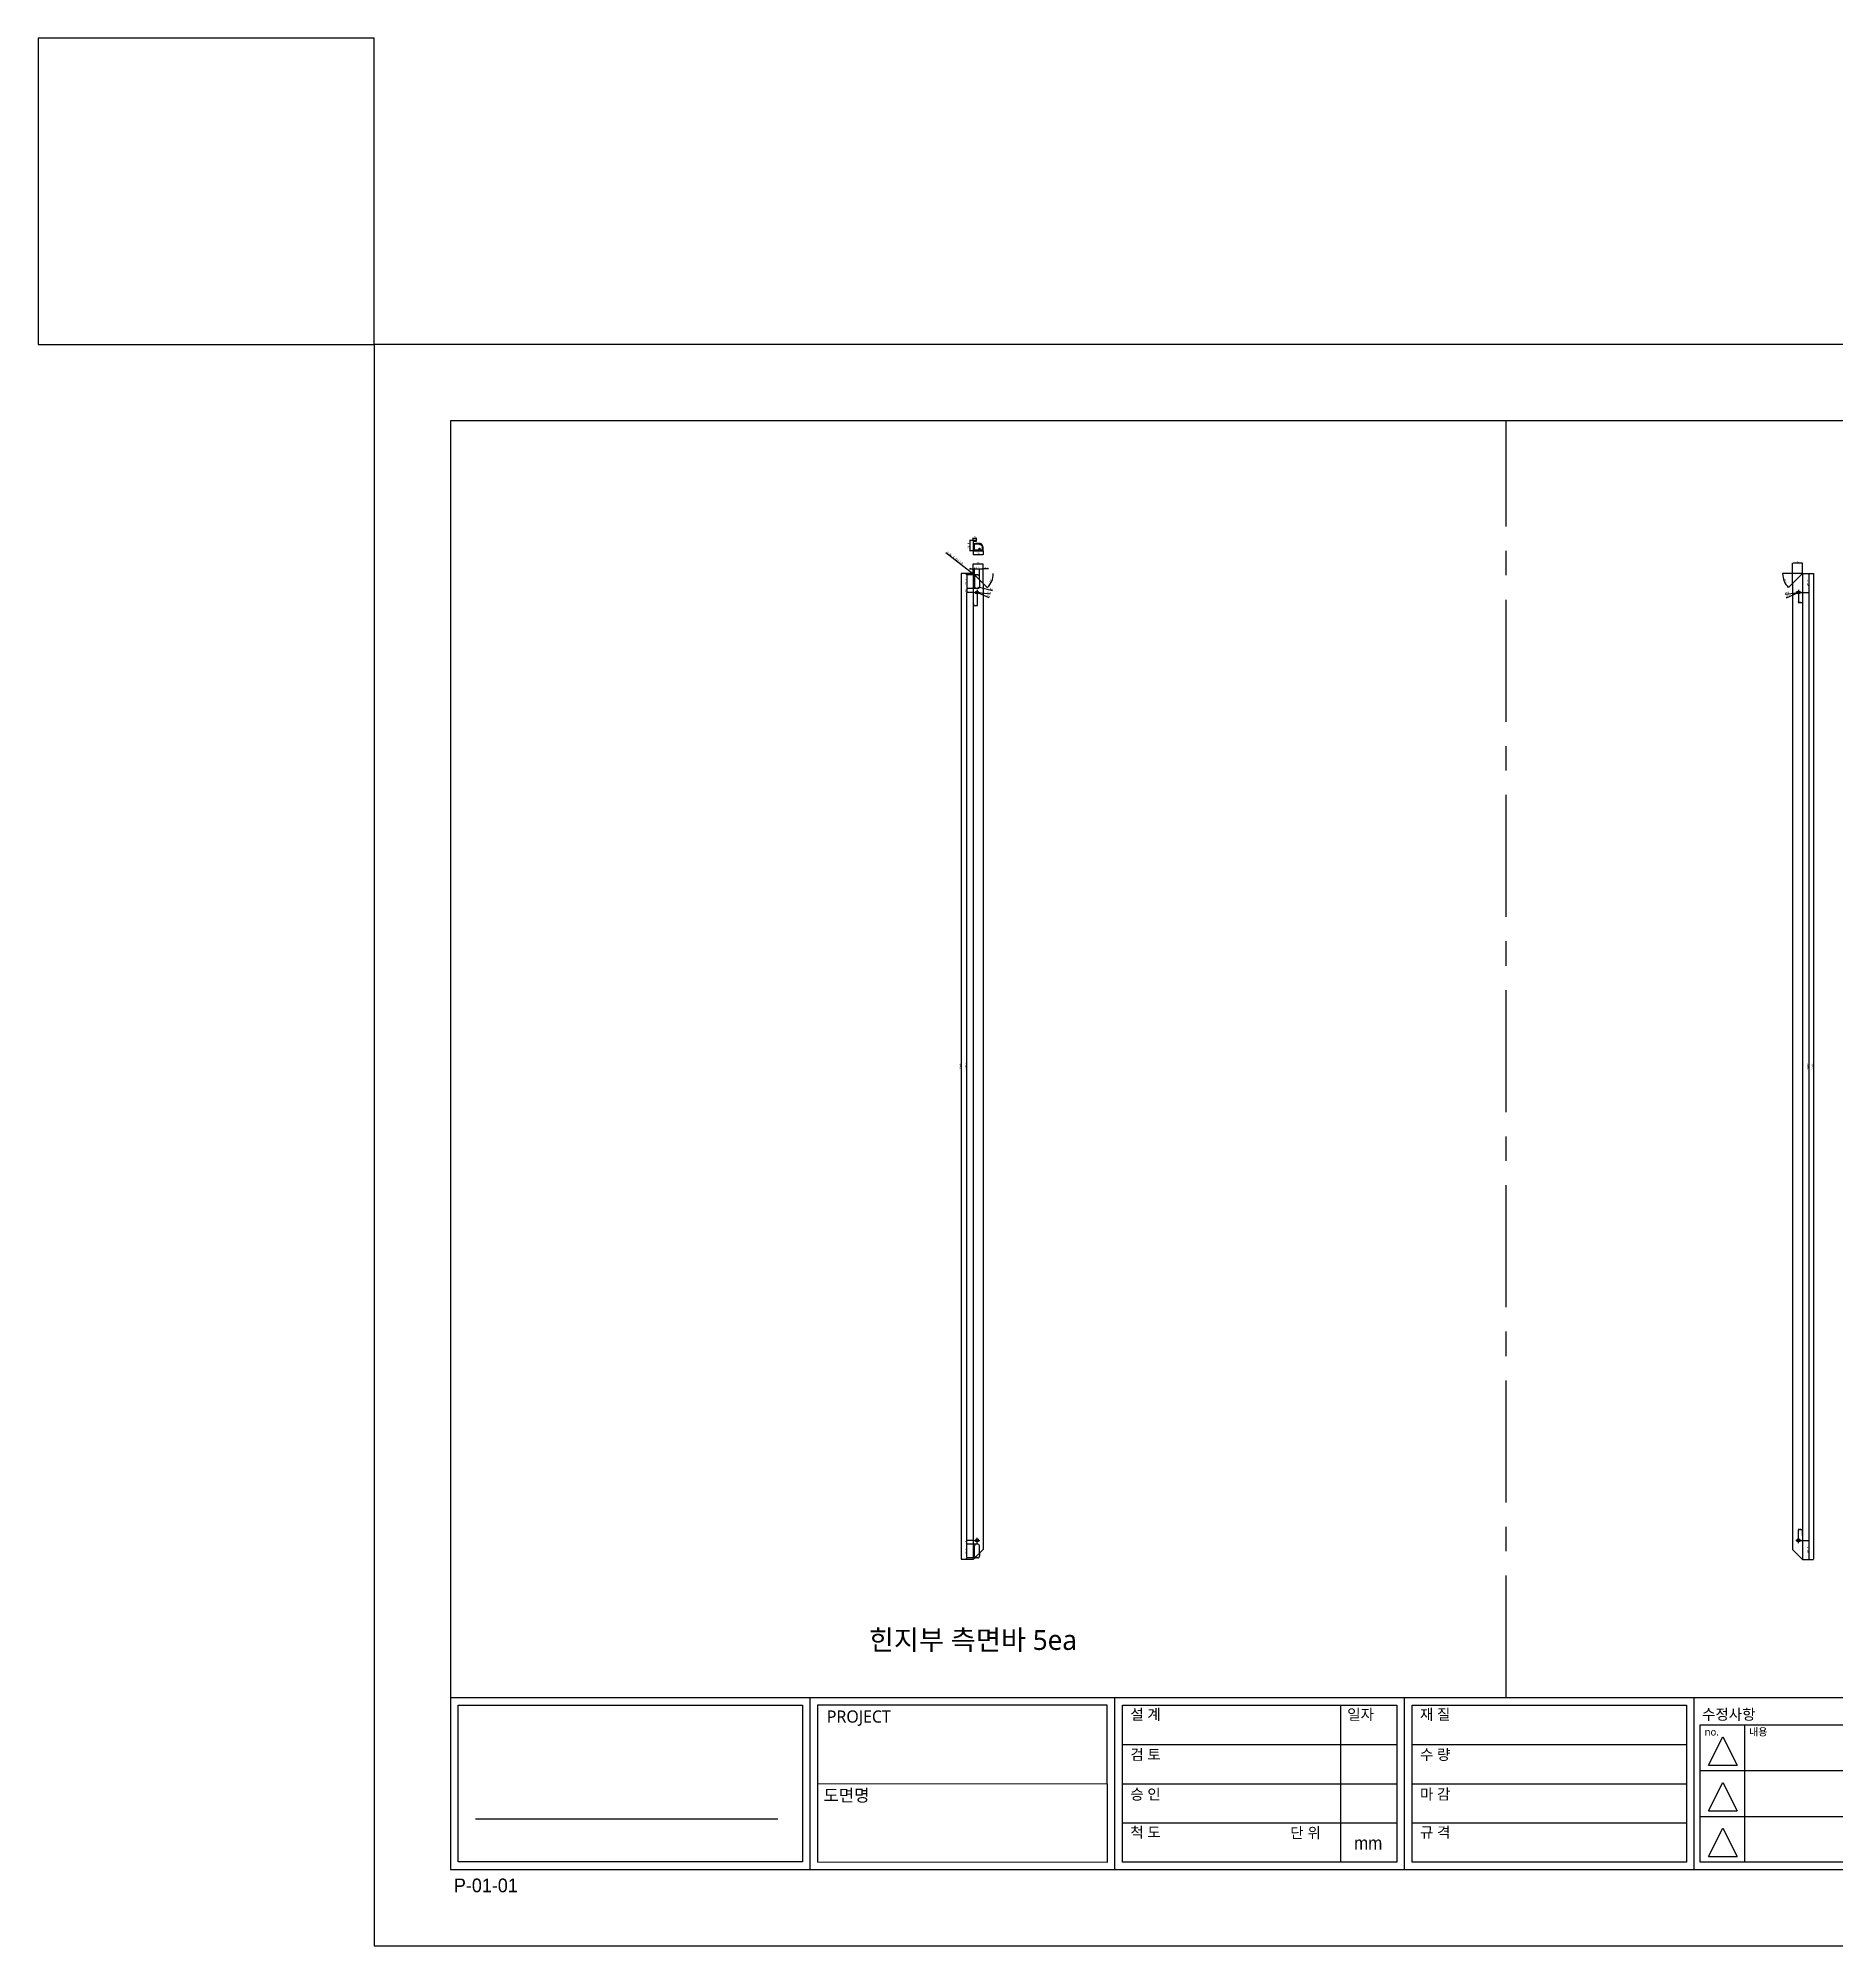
# Model space of a CAD drawing. Header units: millimetres. Extents: x -44117 to 256353, y -2095463 to 65325.
# Drawn here: x 12750 to 17432, y 40970 to 45935 of the extents above; entities that cross this region are included whole.
import ezdxf

# ---------------------------------------------------------------- set-up
doc = ezdxf.new("R2010")
doc.units = ezdxf.units.MM
doc.header["$LTSCALE"] = 10
doc.linetypes.add('CENTER', pattern=[50.8, 31.75, -6.35, 6.35, -6.35])
doc.linetypes.add('HIDDEN', pattern=[9.525, 6.35, -3.175])
doc.layers.add('cen', color=1, linetype='CENTER')
doc.layers.add('hid', color=8, linetype='HIDDEN')
doc.styles.add('고딕', font='')
doc.styles.get('고딕').set_extended_font_data('HYgtrE')
doc.dimstyles.new('hi01 a4 - 1scale', dxfattribs={"dimtxt": 5, "dimasz": 0.5, "dimexe": 0.3, "dimexo": 0.3, "dimgap": 0.2, "dimtad": 1, "dimdec": 1, "dimdsep": 46, "dimtxsty": 'Standard', "dimcen": 1, "dimclrd": 251, "dimclre": 251, "dimclrt": 3, "dimadec": 1, "dimazin": 2, "dimtfac": 1, "dimtdec": 1, "dimtix": 1, "dimtmove": 1, "dimatfit": 3, "dimfxl": 0, "dimarcsym": 0})

# ---------------------------------------------------------------- blocks, each defined once
blk = doc.blocks.new('A$C2EC13F1B')
at = {"color": 7}
for p, q in [((-3.67, -0.83), (-1.17, 4.17)), ((-1.17, 4.17), (1.33, -0.83))]:
    blk.add_line(p, q, dxfattribs=at)
blk.add_lwpolyline([(-3.67, -0.83), (1.33, -0.83)], dxfattribs=at)
blk = doc.blocks.new('a4 1scale')
at = {"color": 8}
for p, q in [((-15144.83, -4477.05), (-14867.83, -4477.05)), ((-15097.66, -4499.61), (-15097.66, -4477.05)), ((-15057.67, -4499.62), (-15057.67, -4477.06)), ((-15028.06, -4478.06), (-15028.06, -4498.62)), ((-15019.68, -4499.62), (-15019.68, -4477.06)), ((-14981.69, -4499.62), (-14981.69, -4477.06)), ((-14943.7, -4499.62), (-14943.7, -4477.06)), ((-14905.71, -4499.62), (-14905.71, -4477.06)), ((-14980.9, -4480.63), (-14944.7, -4480.63)), ((-14975.07, -4480.63), (-14975.07, -4498.62)), ((-14952.08, -4480.63), (-14952.08, -4498.62)), ((-14942.91, -4480.63), (-14906.71, -4480.63)), ((-15056.67, -4483.2), (-15020.68, -4483.2)), ((-15018.68, -4483.2), (-14982.69, -4483.2)), ((-15096.66, -4488.33), (-15058.67, -4488.34)), ((-15056.67, -4488.34), (-15020.68, -4488.34)), ((-15018.68, -4488.34), (-14982.69, -4488.34)), ((-14980.9, -4486.63), (-14944.7, -4486.63)), ((-14942.91, -4486.63), (-14906.71, -4486.63)), ((-15141.53, -4492.95), (-15101.88, -4492.95)), ((-14980.9, -4492.63), (-14944.7, -4492.63)), ((-14942.91, -4492.63), (-14906.71, -4492.63)), ((-15056.67, -4493.48), (-15020.68, -4493.48)), ((-15018.68, -4493.48), (-14982.69, -4493.48))]:
    blk.add_line(p, q, dxfattribs=at)
for points in [[(-15154.83, -4509.61), (-14857.83, -4509.61), (-14857.83, -4299.61), (-15154.83, -4299.61)], [(-15144.83, -4499.61), (-14867.83, -4499.61), (-14867.83, -4309.61), (-15144.83, -4309.61)]]:
    blk.add_lwpolyline(points, close=True)
for points in [[(-15143.82, -4478.05), (-15098.66, -4478.05), (-15098.66, -4498.61), (-15143.83, -4498.61)], [(-15058.67, -4478.06), (-15096.66, -4478.05), (-15096.66, -4498.61), (-15058.66, -4498.62)], [(-15056.67, -4478.06), (-15020.68, -4478.06), (-15020.68, -4498.62), (-15056.67, -4498.62)], [(-15018.68, -4478.06), (-14982.69, -4478.06), (-14982.69, -4498.62), (-15018.68, -4498.62)]]:
    blk.add_lwpolyline(points, close=True, dxfattribs=at)
for points in [[(-14944.7, -4480.63), (-14944.7, -4498.62), (-14980.9, -4498.62), (-14980.9, -4480.63)], [(-14906.71, -4480.63), (-14906.71, -4498.62), (-14942.91, -4498.62), (-14942.91, -4480.63)]]:
    blk.add_lwpolyline(points, dxfattribs=at)
at = {"color": 8, "xscale": 0.7469071166727064, "yscale": 0.7469071166727064, "zscale": 0.7469071166727064}
for p in [(-14977.06, -4485.3), (-14977.06, -4491.3), (-14977.06, -4497.29)]:
    blk.add_blockref('A$C2EC13F1B', p, dxfattribs=at)
at = {"color": 8, "style": '고딕'}
for s, insert, char_height, width, attachment_point in [('{\\fMalgun Gothic|b0|i0|c129|p50;설 계}', (-15055.65, -4478.55), 1.4003, 21.6513, 1), ('{\\fMalgun Gothic|b0|i0|c129|p50;재 질}', (-15017.66, -4478.55), 1.4003, 21.6513, 1), ('{\\fMalgun Gothic|b0|i0|c129|p50;수정사항}', (-14980.67, -4478.55), 1.4003, 21.6513, 1), ('{\\fMalgun Gothic|b0|i0|c129|p50;도면 no.}', (-14941.63, -4478.55), 1.4003, 21.6513, 1), ('{\\fMalgun Gothic|b0|i0|c129|p50;PROJECT}', (-15095.45, -4478.74), 1.6004, 37.4801, 1), ('{\\fGulim|b0|i0|c129|p50;일자}', (-15027.2, -4478.57), 1.4, 24.7824, 1), ('{\\fMalgun Gothic|b0|i0|c129|p50;Note.}', (-14903.64, -4478.55), 1.4003, 21.6513, 1), ('{\\fMalgun Gothic|b0|i0|c129|p50;no.}', (-14980.32, -4481.07), 0.96, 25.9815, 1), ('{\\fMalgun Gothic|b0|i0|c129|p50;내용}', (-14974.49, -4481.07), 0.96, 25.9815, 1), ('{\\fMalgun Gothic|b0|i0|c129|p50;일자}', (-14951.5, -4481.07), 0.96, 25.9815, 1), ('{\\fGulim|b0|i0|c129|p50;완\\fMalgun Gothic|b0|i0|c129|p50;제품}', (-14941.66, -4481.32), 1.4003, 21.6513, 1), ('{\\fMalgun Gothic|b0|i0|c129|p50;검 토}', (-15055.65, -4483.82), 1.4003, 21.6513, 1), ('{\\fMalgun Gothic|b0|i0|c129|p50;수 량}', (-15017.66, -4483.82), 1.4003, 21.6513, 1), ('{\\fMalgun Gothic|b0|i0|c129|p50;반제품}', (-14941.66, -4487.32), 1.4003, 21.6513, 1), ('{\\fMalgun Gothic|b0|i0|c129|p50;도면명}', (-15095.89, -4489.07), 1.6004, 37.4801, 1), ('{\\fMalgun Gothic|b0|i0|c129|p50;승 인}', (-15055.65, -4489.02), 1.4003, 21.6513, 1), ('{\\fMalgun Gothic|b0|i0|c129|p50;마 감}', (-15017.66, -4489.02), 1.4003, 21.6513, 1), ('{\\fMalgun Gothic|b0|i0|c129|p50;Page}', (-14941.66, -4493.32), 1.4003, 21.6513, 1), ('{\\fMalgun Gothic|b0|i0|c129|p50;척 도 }', (-15055.65, -4494.02), 1.4003, 21.6513, 1), ('{\\fGulim|b0|i0|c129|p50;단 위}', (-15034.68, -4494.09), 1.4003, 21.6513, 1), ('mm', (-15024.45, -4496.13), 1.7, 15.2516, 5), ('{\\fMalgun Gothic|b0|i0|c129|p50;규 격 }', (-15017.66, -4494.02), 1.4003, 21.6513, 1), ('{\\C8;P-01-01}', (-15144.37, -4500.78), 1.8004, 27.0059, 1), ('{\\C8;A4 ( 297 X 210 )}', (-14868.4, -4500.78), 1.8004, 27.0059, 3)]:
    blk.add_mtext(s, dxfattribs=dict(at, insert=insert, char_height=char_height, width=width, attachment_point=attachment_point))
blk = doc.blocks.new('*D1459')
at = {"color": 251, "lineweight": -2, "transparency": 16777216}
for p, q in [((15183.2, 44542.4), (15183.2, 44567)), ((15183.7, 44566.7), (15208.7, 44566.7)), ((15209.2, 44516.4), (15209.2, 44567))]:
    blk.add_line(p, q, dxfattribs=at)
at = {"color": 251, "transparency": 16777216}
for points in [[(15183.7, 44566.8), (15183.7, 44566.6), (15183.2, 44566.7)], [(15208.7, 44566.8), (15208.7, 44566.6), (15209.2, 44566.7)]]:
    blk.add_solid(points, dxfattribs=at)
at = {"layer": 'Defpoints', "color": 0, "transparency": 16777216}
for p in [(15183.2, 44542.1), (15209.2, 44566.7), (15209.2, 44516.1)]:
    blk.add_point(p, dxfattribs=at)
at = {"color": 3, "transparency": 16777216, "insert": (15196.2, 44569.4), "char_height": 5, "attachment_point": 5}
blk.add_mtext('26', dxfattribs=at)
blk = doc.blocks.new('*D1460')
at = {"color": 251, "lineweight": -2, "transparency": 16777216}
for p, q in [((15182.9, 44542.1), (15166.7, 44542.1)), ((15190.9, 44538.1), (15166.7, 44538.1)), ((15167, 44541.6), (15167, 44538.6))]:
    blk.add_line(p, q, dxfattribs=at)
at = {"color": 251, "transparency": 16777216}
for points in [[(15167, 44541.6), (15167.1, 44541.6), (15167, 44542.1)], [(15167, 44538.6), (15167.1, 44538.6), (15167, 44538.1)]]:
    blk.add_solid(points, dxfattribs=at)
at = {"layer": 'Defpoints', "color": 0, "transparency": 16777216}
for p in [(15167, 44538.1), (15183.2, 44542.1), (15191.2, 44538.1)]:
    blk.add_point(p, dxfattribs=at)
at = {"color": 3, "transparency": 16777216, "insert": (15164.3, 44540.1), "char_height": 5, "attachment_point": 5, "rotation": 90}
blk.add_mtext('4', dxfattribs=at)
blk = doc.blocks.new('*D1461')
at = {"color": 251, "lineweight": -2, "transparency": 16777216}
for p, q in [((15182.9, 44538.1), (15166.7, 44538.1)), ((15167, 44537.6), (15167, 44503.1)), ((15190.9, 44502.6), (15166.7, 44502.6))]:
    blk.add_line(p, q, dxfattribs=at)
at = {"color": 251, "transparency": 16777216}
for points in [[(15167, 44537.6), (15167.1, 44537.6), (15167, 44538.1)], [(15167, 44503.1), (15167.1, 44503.1), (15167, 44502.6)]]:
    blk.add_solid(points, dxfattribs=at)
at = {"layer": 'Defpoints', "color": 0, "transparency": 16777216}
for p in [(15183.2, 44538.1), (15167, 44502.6), (15191.2, 44502.6)]:
    blk.add_point(p, dxfattribs=at)
at = {"color": 3, "transparency": 16777216, "insert": (15164.3, 44520.3), "char_height": 5, "attachment_point": 5, "rotation": 90}
blk.add_mtext('35.5', dxfattribs=at)
blk = doc.blocks.new('*D1462')
at = {"color": 251, "lineweight": -2, "transparency": 16777216}
for p, q in [((15182.9, 44502.6), (15166.7, 44502.6)), ((15186.4, 44492.6), (15166.7, 44492.6)), ((15167, 44502.1), (15167, 44493.1))]:
    blk.add_line(p, q, dxfattribs=at)
at = {"color": 251, "transparency": 16777216}
for points in [[(15167, 44502.1), (15167.1, 44502.1), (15167, 44502.6)], [(15167, 44493.1), (15167.1, 44493.1), (15167, 44492.6)]]:
    blk.add_solid(points, dxfattribs=at)
at = {"layer": 'Defpoints', "color": 0, "transparency": 16777216}
for p in [(15167, 44492.6), (15183.2, 44502.6), (15186.7, 44492.6)]:
    blk.add_point(p, dxfattribs=at)
at = {"color": 3, "transparency": 16777216, "insert": (15164.3, 44497.6), "char_height": 5, "attachment_point": 5, "rotation": 90}
blk.add_mtext('10', dxfattribs=at)
blk = doc.blocks.new('*D1463')
at = {"color": 251, "lineweight": -2, "transparency": 16777216}
blk.add_line((15209.4, 44515.9), (15220.6, 44504.7), dxfattribs=at)
blk.add_arc((15183.2, 44542.1), 52.6, 315.545, 359.455, dxfattribs=at)
at = {"color": 251, "transparency": 16777216}
for points in [[(15235.7, 44541.6), (15235.9, 44541.6), (15235.8, 44542.1)], [(15220.8, 44505.2), (15220.7, 44505.3), (15220.4, 44504.9)]]:
    blk.add_solid(points, dxfattribs=at)
at = {"layer": 'Defpoints', "color": 0, "transparency": 16777216}
for p in [(15183.2, 44542.1), (15183.2, 44542.1), (15251.7, 44542.1), (15209.2, 44516.1), (15228.7, 44515.8)]:
    blk.add_point(p, dxfattribs=at)
at = {"color": 3, "transparency": 16777216, "insert": (15229.3, 44523), "char_height": 5, "attachment_point": 5, "rotation": 67.5}
blk.add_mtext('45°', dxfattribs=at)
blk = doc.blocks.new('*D1449')
at = {"color": 251, "lineweight": -2, "transparency": 16777216}
for p, q in [((15190.9, 41980.1), (15166.7, 41980.1)), ((15182.9, 41976.1), (15166.7, 41976.1)), ((15167, 41976.6), (15167, 41979.6))]:
    blk.add_line(p, q, dxfattribs=at)
at = {"color": 251, "transparency": 16777216}
for points in [[(15167, 41979.6), (15167.1, 41979.6), (15167, 41980.1)], [(15167, 41976.6), (15167.1, 41976.6), (15167, 41976.1)]]:
    blk.add_solid(points, dxfattribs=at)
at = {"layer": 'Defpoints', "color": 0, "transparency": 16777216}
for p in [(15167, 41980.1), (15183.2, 41976.1), (15191.2, 41980.1)]:
    blk.add_point(p, dxfattribs=at)
at = {"color": 3, "transparency": 16777216, "insert": (15164.3, 41978.1), "char_height": 5, "attachment_point": 5, "rotation": 90}
blk.add_mtext('4', dxfattribs=at)
blk = doc.blocks.new('*D1450')
at = {"color": 251, "lineweight": -2, "transparency": 16777216}
for p, q in [((15190.9, 42015.6), (15166.7, 42015.6)), ((15167, 41980.6), (15167, 42015.1)), ((15182.9, 41980.1), (15166.7, 41980.1))]:
    blk.add_line(p, q, dxfattribs=at)
at = {"color": 251, "transparency": 16777216}
for points in [[(15167, 42015.1), (15167.1, 42015.1), (15167, 42015.6)], [(15167, 41980.6), (15167.1, 41980.6), (15167, 41980.1)]]:
    blk.add_solid(points, dxfattribs=at)
at = {"layer": 'Defpoints', "color": 0, "transparency": 16777216}
for p in [(15167, 42015.6), (15191.2, 42015.6), (15183.2, 41980.1)]:
    blk.add_point(p, dxfattribs=at)
at = {"color": 3, "transparency": 16777216, "insert": (15164.3, 41997.8), "char_height": 5, "attachment_point": 5, "rotation": 90}
blk.add_mtext('35.5', dxfattribs=at)
blk = doc.blocks.new('*D1464')
at = {"color": 251, "lineweight": -2, "transparency": 16777216}
for p, q in [((15186.4, 42025.6), (15166.7, 42025.6)), ((15182.9, 42015.6), (15166.7, 42015.6)), ((15167, 42016.1), (15167, 42025.1))]:
    blk.add_line(p, q, dxfattribs=at)
at = {"color": 251, "transparency": 16777216}
for points in [[(15167, 42025.1), (15167.1, 42025.1), (15167, 42025.6)], [(15167, 42016.1), (15167.1, 42016.1), (15167, 42015.6)]]:
    blk.add_solid(points, dxfattribs=at)
at = {"layer": 'Defpoints', "color": 0, "transparency": 16777216}
for p in [(15167, 42025.6), (15183.2, 42015.6), (15186.7, 42025.6)]:
    blk.add_point(p, dxfattribs=at)
at = {"color": 3, "transparency": 16777216, "insert": (15164.3, 42020.6), "char_height": 5, "attachment_point": 5, "rotation": 90}
blk.add_mtext('10', dxfattribs=at)
blk = doc.blocks.new('*D1465')
at = {"color": 251, "lineweight": -2, "transparency": 16777216}
for p, q in [((15186.4, 44492.6), (15166.7, 44492.6)), ((15167, 42026.1), (15167, 44492.1)), ((15186.4, 42025.6), (15166.7, 42025.6))]:
    blk.add_line(p, q, dxfattribs=at)
at = {"color": 251, "transparency": 16777216}
for points in [[(15167, 44492.1), (15167.1, 44492.1), (15167, 44492.6)], [(15167, 42026.1), (15167.1, 42026.1), (15167, 42025.6)]]:
    blk.add_solid(points, dxfattribs=at)
at = {"layer": 'Defpoints', "color": 0, "transparency": 16777216}
for p in [(15167, 44492.6), (15186.7, 44492.6), (15186.7, 42025.6)]:
    blk.add_point(p, dxfattribs=at)
at = {"color": 3, "transparency": 16777216, "insert": (15164.3, 43259.1), "char_height": 5, "attachment_point": 5, "rotation": 90}
blk.add_mtext('2467', dxfattribs=at)
blk = doc.blocks.new('*D1466')
at = {"color": 251, "lineweight": -2, "transparency": 16777216}
for p, q in [((15182.9, 44542.1), (15152, 44542.1)), ((15152.3, 44541.6), (15152.3, 41976.6)), ((15182.9, 41976.1), (15152, 41976.1))]:
    blk.add_line(p, q, dxfattribs=at)
at = {"color": 251, "transparency": 16777216}
for points in [[(15152.2, 44541.6), (15152.4, 44541.6), (15152.3, 44542.1)], [(15152.2, 41976.6), (15152.4, 41976.6), (15152.3, 41976.1)]]:
    blk.add_solid(points, dxfattribs=at)
at = {"layer": 'Defpoints', "color": 0, "transparency": 16777216}
for p in [(15183.2, 44542.1), (15152.3, 41976.1), (15183.2, 41976.1)]:
    blk.add_point(p, dxfattribs=at)
at = {"color": 3, "transparency": 16777216, "insert": (15149.6, 43259.1), "char_height": 5, "attachment_point": 5, "rotation": 90}
blk.add_mtext('2566', dxfattribs=at)
blk = doc.blocks.new('*D1467')
at = {"color": 251, "lineweight": -2, "transparency": 16777216}
for p, q in [((15189.2, 44493.1), (15188.8, 44493.2)), ((15189.7, 44493.1), (15197.7, 44492.1)), ((15228, 44488.4), (15198.2, 44492))]:
    blk.add_line(p, q, dxfattribs=at)
at = {"color": 251, "transparency": 16777216}
for points in [[(15189.3, 44493.2), (15189.2, 44493), (15189.7, 44493.1)], [(15198.2, 44492.1), (15198.2, 44491.9), (15197.7, 44492.1)]]:
    blk.add_solid(points, dxfattribs=at)
at = {"layer": 'Defpoints', "color": 0, "transparency": 16777216}
for p in [(15189.7, 44493.1), (15197.7, 44492.1)]:
    blk.add_point(p, dxfattribs=at)
at = {"color": 3, "transparency": 16777216, "insert": (15224, 44491.6), "char_height": 5, "attachment_point": 5, "rotation": 353.0474}
blk.add_mtext('∅8', dxfattribs=at)
blk = doc.blocks.new('*D1468')
at = {"color": 251, "lineweight": -2, "transparency": 16777216}
for p, q in [((15191.4, 44493.6), (15191, 44493.8)), ((15191.9, 44493.4), (15195.5, 44491.8)), ((15224.8, 44478.7), (15196, 44491.6))]:
    blk.add_line(p, q, dxfattribs=at)
at = {"color": 251, "transparency": 16777216}
for points in [[(15191.5, 44493.7), (15191.4, 44493.5), (15191.9, 44493.4)], [(15196, 44491.6), (15196, 44491.5), (15195.5, 44491.8)]]:
    blk.add_solid(points, dxfattribs=at)
at = {"layer": 'Defpoints', "color": 0, "transparency": 16777216}
for p in [(15191.9, 44493.4), (15195.5, 44491.8)]:
    blk.add_point(p, dxfattribs=at)
at = {"color": 3, "transparency": 16777216, "insert": (15221.9, 44483), "char_height": 5, "attachment_point": 5, "rotation": 335.9571}
blk.add_mtext('∅4', dxfattribs=at)
blk = doc.blocks.new('*D1469')
at = {"color": 251, "lineweight": -2, "transparency": 16777216}
for p, q in [((15174.3, 44554.2), (15183.2, 44554.2)), ((15183.2, 44542.4), (15183.2, 44554.5)), ((15183.7, 44554.2), (15186.7, 44554.2)), ((15187.2, 44534.4), (15187.2, 44554.5))]:
    blk.add_line(p, q, dxfattribs=at)
at = {"color": 251, "transparency": 16777216}
for points in [[(15183.7, 44554.2), (15183.7, 44554.1), (15183.2, 44554.2)], [(15186.7, 44554.2), (15186.7, 44554.1), (15187.2, 44554.2)]]:
    blk.add_solid(points, dxfattribs=at)
at = {"layer": 'Defpoints', "color": 0, "transparency": 16777216}
for p in [(15183.2, 44542.1), (15187.2, 44554.2), (15187.2, 44534.1)]:
    blk.add_point(p, dxfattribs=at)
at = {"color": 3, "transparency": 16777216, "insert": (15176.2, 44556.9), "char_height": 5, "attachment_point": 5}
blk.add_mtext('4', dxfattribs=at)
blk = doc.blocks.new('*D1470')
at = {"color": 251, "lineweight": -2, "transparency": 16777216}
for p, q in [((15186.7, 44554.2), (15186.2, 44554.2)), ((15187.2, 44534.4), (15187.2, 44554.5)), ((15187.2, 44554.2), (15199.7, 44554.2)), ((15199.7, 44534.4), (15199.7, 44554.5)), ((15200.2, 44554.2), (15200.7, 44554.2))]:
    blk.add_line(p, q, dxfattribs=at)
at = {"color": 251, "transparency": 16777216}
for points in [[(15186.7, 44554.2), (15186.7, 44554.1), (15187.2, 44554.2)], [(15200.2, 44554.2), (15200.2, 44554.1), (15199.7, 44554.2)]]:
    blk.add_solid(points, dxfattribs=at)
at = {"layer": 'Defpoints', "color": 0, "transparency": 16777216}
for p in [(15199.7, 44554.2), (15187.2, 44534.1), (15199.7, 44534.1)]:
    blk.add_point(p, dxfattribs=at)
at = {"color": 3, "transparency": 16777216, "insert": (15193.5, 44556.9), "char_height": 5, "attachment_point": 5}
blk.add_mtext('12.5', dxfattribs=at)
blk = doc.blocks.new('*D1471')
at = {"color": 251, "lineweight": -2, "transparency": 16777216}
for p, q in [((15199.7, 44534.4), (15199.7, 44554.5)), ((15200.2, 44554.2), (15208.7, 44554.2)), ((15209.2, 44534.4), (15209.2, 44554.5)), ((15223.6, 44554.2), (15209.2, 44554.2))]:
    blk.add_line(p, q, dxfattribs=at)
at = {"color": 251, "transparency": 16777216}
for points in [[(15200.2, 44554.2), (15200.2, 44554.1), (15199.7, 44554.2)], [(15208.7, 44554.2), (15208.7, 44554.1), (15209.2, 44554.2)]]:
    blk.add_solid(points, dxfattribs=at)
at = {"layer": 'Defpoints', "color": 0, "transparency": 16777216}
for p in [(15209.2, 44554.2), (15199.7, 44534.1), (15209.2, 44534.1)]:
    blk.add_point(p, dxfattribs=at)
at = {"color": 3, "transparency": 16777216, "insert": (15218.4, 44556.9), "char_height": 5, "attachment_point": 5}
blk.add_mtext('9.5', dxfattribs=at)
blk = doc.blocks.new('*D1472')
at = {"color": 251, "lineweight": -2, "transparency": 16777216}
for p, q in [((15195.7, 44506.6), (15199.6, 44505.6)), ((15233.8, 44497), (15200.1, 44505.5))]:
    blk.add_line(p, q, dxfattribs=at)
at = {"color": 251, "transparency": 16777216}
blk.add_solid([(15200.1, 44505.6), (15200.1, 44505.4), (15199.6, 44505.6)], dxfattribs=at)
at = {"layer": 'Defpoints', "color": 0, "transparency": 16777216}
for p in [(15195.7, 44506.6), (15199.6, 44505.6)]:
    blk.add_point(p, dxfattribs=at)
at = {"color": 3, "transparency": 16777216, "insert": (15230.2, 44500.7), "char_height": 5, "attachment_point": 5, "rotation": 345.9336}
blk.add_mtext('R4', dxfattribs=at)
blk = doc.blocks.new('*D1473')
at = {"color": 251, "lineweight": -2, "transparency": 16777216}
for p, q in [((15183.2, 44626.8), (15183.2, 44634.5)), ((15183.7, 44634.2), (15191.7, 44634.2)), ((15192.2, 44626.5), (15192.2, 44634.5))]:
    blk.add_line(p, q, dxfattribs=at)
at = {"color": 251, "transparency": 16777216}
for points in [[(15183.7, 44634.3), (15183.7, 44634.2), (15183.2, 44634.2)], [(15191.7, 44634.3), (15191.7, 44634.2), (15192.2, 44634.2)]]:
    blk.add_solid(points, dxfattribs=at)
at = {"layer": 'Defpoints', "color": 0, "transparency": 16777216}
for p in [(15183.2, 44626.5), (15192.2, 44634.2), (15192.2, 44626.2)]:
    blk.add_point(p, dxfattribs=at)
at = {"color": 3, "transparency": 16777216, "insert": (15187.7, 44636.9), "char_height": 5, "attachment_point": 5}
blk.add_mtext('9', dxfattribs=at)
blk = doc.blocks.new('*D1474')
at = {"color": 251, "lineweight": -2, "transparency": 16777216}
for p, q in [((15183.9, 44627.5), (15174.1, 44627.5)), ((15183.9, 44600.7), (15174.1, 44600.7)), ((15174.4, 44627), (15174.4, 44601.2))]:
    blk.add_line(p, q, dxfattribs=at)
at = {"color": 251, "transparency": 16777216}
for points in [[(15174.3, 44627), (15174.4, 44627), (15174.4, 44627.5)], [(15174.3, 44601.2), (15174.4, 44601.2), (15174.4, 44600.7)]]:
    blk.add_solid(points, dxfattribs=at)
at = {"layer": 'Defpoints', "color": 0, "transparency": 16777216}
for p in [(15174.4, 44600.7), (15184.2, 44627.5), (15184.2, 44600.7)]:
    blk.add_point(p, dxfattribs=at)
at = {"color": 3, "transparency": 16777216, "insert": (15171.7, 44614.1), "char_height": 5, "attachment_point": 5, "rotation": 90}
blk.add_mtext('26.8', dxfattribs=at)
blk = doc.blocks.new('*D1475')
at = {"color": 251, "lineweight": -2, "transparency": 16777216}
for p, q in [((15183.2, 44600.9), (15183.2, 44590.9)), ((15183.7, 44591.2), (15208.7, 44591.2)), ((15209.2, 44600.9), (15209.2, 44590.9))]:
    blk.add_line(p, q, dxfattribs=at)
at = {"color": 251, "transparency": 16777216}
for points in [[(15183.7, 44591.2), (15183.7, 44591.1), (15183.2, 44591.2)], [(15208.7, 44591.2), (15208.7, 44591.1), (15209.2, 44591.2)]]:
    blk.add_solid(points, dxfattribs=at)
at = {"layer": 'Defpoints', "color": 0, "transparency": 16777216}
for p in [(15183.2, 44601.2), (15209.2, 44601.2), (15209.2, 44591.2)]:
    blk.add_point(p, dxfattribs=at)
at = {"color": 3, "transparency": 16777216, "insert": (15196.2, 44593.9), "char_height": 5, "attachment_point": 5}
blk.add_mtext('26', dxfattribs=at)
blk = doc.blocks.new('*D1476')
at = {"color": 251, "lineweight": -2, "transparency": 16777216}
for p, q in [((15182.7, 44458.6), (15182.2, 44458.6)), ((15183.2, 44480.2), (15183.2, 44458.3)), ((15183.2, 44458.6), (15193.7, 44458.6)), ((15193.7, 44485.3), (15193.7, 44458.3)), ((15194.2, 44458.6), (15194.7, 44458.6))]:
    blk.add_line(p, q, dxfattribs=at)
at = {"color": 251, "transparency": 16777216}
for points in [[(15182.7, 44458.7), (15182.7, 44458.5), (15183.2, 44458.6)], [(15194.2, 44458.7), (15194.2, 44458.5), (15193.7, 44458.6)]]:
    blk.add_solid(points, dxfattribs=at)
at = {"layer": 'Defpoints', "color": 0, "transparency": 16777216}
for p in [(15183.2, 44480.5), (15193.7, 44485.6), (15193.7, 44458.6)]:
    blk.add_point(p, dxfattribs=at)
at = {"color": 3, "transparency": 16777216, "insert": (15188.5, 44461.3), "char_height": 5, "attachment_point": 5}
blk.add_mtext('10.5', dxfattribs=at)
blk = doc.blocks.new('*D1477')
at = {"color": 251, "lineweight": -2, "transparency": 16777216}
for p, q in [((17297.4, 44488.4), (17327.2, 44492)), ((17335.6, 44493.1), (17327.7, 44492.1)), ((17336.1, 44493.1), (17336.6, 44493.2))]:
    blk.add_line(p, q, dxfattribs=at)
at = {"color": 251, "transparency": 16777216}
for points in [[(17327.2, 44492.1), (17327.2, 44491.9), (17327.7, 44492.1)], [(17336.1, 44493.2), (17336.1, 44493), (17335.6, 44493.1)]]:
    blk.add_solid(points, dxfattribs=at)
at = {"layer": 'Defpoints', "color": 0, "transparency": 16777216}
for p in [(17327.7, 44492.1), (17335.6, 44493.1)]:
    blk.add_point(p, dxfattribs=at)
at = {"color": 3, "transparency": 16777216, "insert": (17301.4, 44491.6), "char_height": 5, "attachment_point": 5, "rotation": 6.9526}
blk.add_mtext('∅8', dxfattribs=at)
blk = doc.blocks.new('*D1478')
at = {"color": 251, "lineweight": -2, "transparency": 16777216}
for p, q in [((17300.6, 44478.7), (17329.4, 44491.6)), ((17333.5, 44493.4), (17329.8, 44491.8)), ((17333.9, 44493.6), (17334.4, 44493.8))]:
    blk.add_line(p, q, dxfattribs=at)
at = {"color": 251, "transparency": 16777216}
for points in [[(17329.3, 44491.6), (17329.4, 44491.5), (17329.8, 44491.8)], [(17333.9, 44493.7), (17334, 44493.5), (17333.5, 44493.4)]]:
    blk.add_solid(points, dxfattribs=at)
at = {"layer": 'Defpoints', "color": 0, "transparency": 16777216}
for p in [(17329.8, 44491.8), (17333.5, 44493.4)]:
    blk.add_point(p, dxfattribs=at)
at = {"color": 3, "transparency": 16777216, "insert": (17303.5, 44483), "char_height": 5, "attachment_point": 5, "rotation": 24.0429}
blk.add_mtext('∅4', dxfattribs=at)
blk = doc.blocks.new('*D1479')
at = {"color": 251, "lineweight": -2, "transparency": 16777216}
for p, q in [((17331.2, 44465.2), (17330.7, 44465.2)), ((17331.7, 44485.3), (17331.7, 44464.9)), ((17342.2, 44465.2), (17331.7, 44465.2)), ((17342.2, 44480), (17342.2, 44464.9)), ((17342.7, 44465.2), (17343.2, 44465.2))]:
    blk.add_line(p, q, dxfattribs=at)
at = {"color": 251, "transparency": 16777216}
for points in [[(17331.2, 44465.2), (17331.2, 44465.1), (17331.7, 44465.2)], [(17342.7, 44465.2), (17342.7, 44465.1), (17342.2, 44465.2)]]:
    blk.add_solid(points, dxfattribs=at)
at = {"layer": 'Defpoints', "color": 0, "transparency": 16777216}
for p in [(17331.7, 44485.6), (17331.7, 44465.2), (17342.2, 44480.3)]:
    blk.add_point(p, dxfattribs=at)
at = {"color": 3, "transparency": 16777216, "insert": (17336.9, 44467.9), "char_height": 5, "attachment_point": 5}
blk.add_mtext('10.5', dxfattribs=at)
blk = doc.blocks.new('*D1480')
at = {"color": 251, "lineweight": -2, "transparency": 16777216}
for p, q in [((17331.2, 42053), (17330.7, 42053)), ((17331.7, 42032.9), (17331.7, 42053.3)), ((17342.2, 42053), (17331.7, 42053)), ((17342.2, 42038.2), (17342.2, 42053.3)), ((17342.7, 42053), (17343.2, 42053))]:
    blk.add_line(p, q, dxfattribs=at)
at = {"color": 251, "transparency": 16777216}
for points in [[(17331.2, 42053.1), (17331.2, 42052.9), (17331.7, 42053)], [(17342.7, 42053.1), (17342.7, 42052.9), (17342.2, 42053)]]:
    blk.add_solid(points, dxfattribs=at)
at = {"layer": 'Defpoints', "color": 0, "transparency": 16777216}
for p in [(17331.7, 42053), (17331.7, 42032.6), (17342.2, 42037.9)]:
    blk.add_point(p, dxfattribs=at)
at = {"color": 3, "transparency": 16777216, "insert": (17336.9, 42055.7), "char_height": 5, "attachment_point": 5}
blk.add_mtext('10.5', dxfattribs=at)
blk = doc.blocks.new('*D1481')
at = {"color": 251, "lineweight": -2, "transparency": 16777216}
for p, q in [((17342.5, 44542.1), (17359.2, 44542.1)), ((17358.9, 44541.6), (17358.9, 44493.1)), ((17339, 44492.6), (17359.2, 44492.6))]:
    blk.add_line(p, q, dxfattribs=at)
at = {"color": 251, "transparency": 16777216}
for points in [[(17358.8, 44541.6), (17359, 44541.6), (17358.9, 44542.1)], [(17358.8, 44493.1), (17359, 44493.1), (17358.9, 44492.6)]]:
    blk.add_solid(points, dxfattribs=at)
at = {"layer": 'Defpoints', "color": 0, "transparency": 16777216}
for p in [(17342.2, 44542.1), (17338.7, 44492.6), (17358.9, 44492.6)]:
    blk.add_point(p, dxfattribs=at)
at = {"color": 3, "transparency": 16777216, "insert": (17356.2, 44517.3), "char_height": 5, "attachment_point": 5, "rotation": 90}
blk.add_mtext('49.5', dxfattribs=at)
blk = doc.blocks.new('*D1482')
at = {"color": 251, "lineweight": -2, "transparency": 16777216}
for p, q in [((17339, 44492.6), (17359.2, 44492.6)), ((17358.9, 44492.1), (17358.9, 42026.1)), ((17339, 42025.6), (17359.2, 42025.6))]:
    blk.add_line(p, q, dxfattribs=at)
at = {"color": 251, "transparency": 16777216}
for points in [[(17358.8, 44492.1), (17359, 44492.1), (17358.9, 44492.6)], [(17358.8, 42026.1), (17359, 42026.1), (17358.9, 42025.6)]]:
    blk.add_solid(points, dxfattribs=at)
at = {"layer": 'Defpoints', "color": 0, "transparency": 16777216}
for p in [(17338.7, 44492.6), (17338.7, 42025.6), (17358.9, 42025.6)]:
    blk.add_point(p, dxfattribs=at)
at = {"color": 3, "transparency": 16777216, "insert": (17356.2, 43259.1), "char_height": 5, "attachment_point": 5, "rotation": 90}
blk.add_mtext('2467', dxfattribs=at)
blk = doc.blocks.new('*D1483')
at = {"color": 251, "lineweight": -2, "transparency": 16777216}
for p, q in [((17339, 42025.6), (17359.2, 42025.6)), ((17358.9, 42025.1), (17358.9, 41976.6)), ((17342.5, 41976.1), (17359.2, 41976.1))]:
    blk.add_line(p, q, dxfattribs=at)
at = {"color": 251, "transparency": 16777216}
for points in [[(17358.8, 42025.1), (17359, 42025.1), (17358.9, 42025.6)], [(17358.8, 41976.6), (17359, 41976.6), (17358.9, 41976.1)]]:
    blk.add_solid(points, dxfattribs=at)
at = {"layer": 'Defpoints', "color": 0, "transparency": 16777216}
for p in [(17338.7, 42025.6), (17342.2, 41976.1), (17358.9, 41976.1)]:
    blk.add_point(p, dxfattribs=at)
at = {"color": 3, "transparency": 16777216, "insert": (17356.2, 42000.8), "char_height": 5, "attachment_point": 5, "rotation": 90}
blk.add_mtext('49.5', dxfattribs=at)
blk = doc.blocks.new('*D1484')
at = {"color": 251, "lineweight": -2, "transparency": 16777216}
for p, q in [((17342.5, 44542.1), (17371, 44542.1)), ((17370.7, 44541.6), (17370.7, 41976.6)), ((17359.5, 41976.1), (17371, 41976.1))]:
    blk.add_line(p, q, dxfattribs=at)
at = {"color": 251, "transparency": 16777216}
for points in [[(17370.6, 44541.6), (17370.8, 44541.6), (17370.7, 44542.1)], [(17370.6, 41976.6), (17370.8, 41976.6), (17370.7, 41976.1)]]:
    blk.add_solid(points, dxfattribs=at)
at = {"layer": 'Defpoints', "color": 0, "transparency": 16777216}
for p in [(17342.2, 44542.1), (17359.2, 41976.1), (17370.7, 41976.1)]:
    blk.add_point(p, dxfattribs=at)
at = {"color": 3, "transparency": 16777216, "insert": (17368, 43259.1), "char_height": 5, "attachment_point": 5, "rotation": 90}
blk.add_mtext('2566', dxfattribs=at)
blk = doc.blocks.new('*D1485')
at = {"color": 251, "lineweight": -2, "transparency": 16777216}
for p, q in [((17316.2, 44516.4), (17316.2, 44569)), ((17341.7, 44568.7), (17316.7, 44568.7)), ((17342.2, 44542.4), (17342.2, 44569))]:
    blk.add_line(p, q, dxfattribs=at)
at = {"color": 251, "transparency": 16777216}
for points in [[(17316.7, 44568.8), (17316.7, 44568.7), (17316.2, 44568.7)], [(17341.7, 44568.8), (17341.7, 44568.7), (17342.2, 44568.7)]]:
    blk.add_solid(points, dxfattribs=at)
at = {"layer": 'Defpoints', "color": 0, "transparency": 16777216}
for p in [(17316.2, 44568.7), (17342.2, 44542.1), (17316.2, 44516.1)]:
    blk.add_point(p, dxfattribs=at)
at = {"color": 3, "transparency": 16777216, "insert": (17329.2, 44571.4), "char_height": 5, "attachment_point": 5}
blk.add_mtext('26', dxfattribs=at)
blk = doc.blocks.new('*D1495')
at = {"color": 251, "lineweight": -2, "transparency": 16777216}
for p, q in [((17341.9, 44542.1), (17290, 44542.1)), ((17315.9, 44515.9), (17305.3, 44505.2))]:
    blk.add_line(p, q, dxfattribs=at)
blk.add_arc((17342.2, 44542.1), 51.8, 180.5529, 224.4471, dxfattribs=at)
at = {"color": 251, "transparency": 16777216}
for points in [[(17290.3, 44541.6), (17290.4, 44541.6), (17290.3, 44542.1)], [(17305.2, 44505.8), (17305.1, 44505.7), (17305.5, 44505.4)]]:
    blk.add_solid(points, dxfattribs=at)
at = {"layer": 'Defpoints', "color": 0, "transparency": 16777216}
for p in [(17342.2, 44542.1), (17342.5, 44542.1), (17371, 44542.1), (17292.1, 44528.7), (17316.2, 44516.1)]:
    blk.add_point(p, dxfattribs=at)
at = {"color": 3, "transparency": 16777216, "insert": (17296.8, 44523.3), "char_height": 5, "attachment_point": 5, "rotation": 292.5}
blk.add_mtext('45°', dxfattribs=at)
blk = doc.blocks.new('*D1452')
at = {"color": 251, "lineweight": -2, "transparency": 16777216}
for p, q in [((15112.3, 44596.2), (15182.9, 44542.2)), ((15183.7, 44541.6), (15183.3, 44541.9))]:
    blk.add_line(p, q, dxfattribs=at)
at = {"color": 251, "transparency": 16777216}
blk.add_solid([(15183, 44542.2), (15182.9, 44542.1), (15183.3, 44541.9)], dxfattribs=at)
at = {"layer": 'Defpoints', "color": 0, "transparency": 16777216}
for p in [(15183.3, 44541.9), (15183.7, 44541.6)]:
    blk.add_point(p, dxfattribs=at)
at = {"color": 3, "transparency": 16777216, "insert": (15136, 44581.8), "char_height": 5, "attachment_point": 5, "rotation": 322.5986}
blk.add_mtext('2-R0.5{\\f굴림|b0|i0|c129|p50; 코너가공}', dxfattribs=at)

msp = doc.modelspace()

# ---------------------------------------------------------------- linework, layer by layer
for p, q in [((15183.21527, 44542.07156), (15209.21274, 44516.0741)), ((15183.21527, 44542.07156), (15183.21527, 41976.07156)), ((17342.1508, 44542.07156), (17316.1508, 44516.07156)), ((17342.1508, 44542.07156), (17342.1508, 41976.07156)), ((15187.21527, 44534.07156), (15187.21527, 44506.57156)), ((15195.71527, 44502.57156), (15191.21527, 44502.57156)), ((15199.71527, 44525.57156), (15199.71527, 44506.57156)), ((15209.21274, 44516.0741), (15209.21274, 42002.06903)), ((17316.1508, 44516.07156), (17316.1508, 42002.07156)), ((15187.21527, 41984.07156), (15187.21527, 42011.57156)), ((15195.71527, 42015.57156), (15191.21527, 42015.57156)), ((15199.71527, 41992.57156), (15199.71527, 42011.57156)), ((15183.21527, 41976.07156), (15209.21274, 42002.06903)), ((17342.1508, 41976.07156), (17316.1508, 42002.07156))]:
    msp.add_line(p, q)
msp.add_lwpolyline([(12749.65759, 45137.70571), (13624.22092, 45137.70571), (13624.22092, 45935.26058), (12749.65759, 45935.26058)], close=True)
for points in [[(15183.71527, 44600.70402), (15208.71274, 44600.70402, 0.4142135624), (15209.21274, 44601.20402), (15209.21274, 44610.4024, 0.4142135624), (15208.91274, 44610.7024), (15208.90768, 44610.7024, -0.4043730092), (15208.60785, 44610.99229, 0.022416536), (15208.54738, 44611.76065, -0.4043730092), (15208.79817, 44612.09387, 0.424123069), (15209.0458, 44612.44707, 0.022416536), (15208.85332, 44613.2488, 0.424123069), (15208.47233, 44613.45109, -0.4043730092), (15208.0976, 44613.63413, 0.022416536), (15207.80265, 44614.34621, -0.4043730092), (15207.93819, 44614.74062, 0.424123069), (15208.06455, 44615.15305, 0.022416536), (15207.63375, 44615.85606, 0.424123069), (15207.2089, 44615.93071, -0.4043730092), (15206.79594, 44615.989, 0.022416536), (15206.29538, 44616.57508, -0.4043730092), (15206.30241, 44616.99207, 0.4241230691), (15206.29514, 44617.42337, 0.022416536), (15205.66818, 44617.95885, 0.424123069), (15205.24106, 44617.89856, -0.4043730092), (15204.8303, 44617.82638, 0.022416536), (15204.17313, 44618.22909, -0.4043730092), (15204.05096, 44618.62785, 0.424123069), (15203.91077, 44619.03579, 0.022416536), (15203.14902, 44619.35132, 0.4241230691), (15202.76143, 44619.16199, -0.4043730092), (15202.39308, 44618.96642, 0.022416536), (15201.64363, 44619.14634, -0.4043730092), (15201.40422, 44619.48783, 0.424123069), (15201.14483, 44619.83248, 0.0308511276), (15200.01274, 44619.9024), (15190.71527, 44619.9024, 0.4142135624), (15190.41527, 44619.6024), (15190.41527, 44619.5024, -0.4142135624), (15190.21527, 44619.3024), (15184.71527, 44619.3024, -0.4142135624), (15184.41527, 44619.6024), (15184.41527, 44626.2024, -0.4142135624), (15184.71527, 44626.5024), (15190.21527, 44626.5024, -0.4142135624), (15190.41527, 44626.3024), (15190.41527, 44626.2024, 0.4142135624), (15190.71527, 44625.9024), (15191.91527, 44625.9024, 0.855700792), (15192.00691, 44626.48806), (15190.16587, 44627.5024), (15184.21527, 44627.5024, 0.4142135624), (15183.21527, 44626.5024), (15183.21527, 44601.20402, 0.4142135623), (15183.71527, 44600.70402)], [(15200.91527, 44616.5024), (15200.91527, 44618.3024), (15185.71527, 44618.3024), (15185.71527, 44603.7024), (15199.41527, 44603.7024), (15199.41527, 44607.5024, -0.4142135624), (15199.61527, 44607.7024), (15200.51527, 44607.7024, -0.4142135624), (15200.71527, 44607.5024), (15200.71527, 44603.7024), (15207.61274, 44603.7024), (15207.61274, 44610.7024, 0.2205202393), (15204.92395, 44616.5024), (15200.91527, 44616.5024)]]:
    msp.add_lwpolyline(points, format="xyb", close=True)
for centre, radius in [((15193.71527, 44492.57156), 4), ((15193.71527, 44492.57156), 2), ((17331.6508, 44492.57156), 4), ((17331.6508, 44492.57156), 2), ((15193.71527, 42025.57156), 4), ((15193.71527, 42025.57156), 2), ((17331.6508, 42025.57156), 4), ((17331.6508, 42025.57156), 2)]:
    msp.add_circle(centre, radius)
for centre, radius, start, end in [((15183.71527, 44541.57156), 0.5, 135, 180), ((15191.21527, 44534.07156), 4, 135, 180), ((15191.21527, 44506.57156), 4, 180, 270), ((15195.71527, 44506.57156), 4, 270, 0), ((15191.21527, 42011.57156), 4, 90, 180), ((15195.71527, 42011.57156), 4, 0, 90), ((15191.21527, 41984.07156), 4, 180, 225)]:
    msp.add_arc(centre, radius, start, end)
at = {"layer": 'cen'}
for p, q in [((16571.20342, 41616.27709), (16571.20342, 44939.25571)), ((15186.71527, 44492.57156), (15200.71527, 44492.57156)), ((15193.71527, 44499.57156), (15193.71527, 44485.57156)), ((17338.6508, 44492.57156), (17324.6508, 44492.57156)), ((17331.6508, 44499.57156), (17331.6508, 44485.57156)), ((15186.71527, 42025.57156), (15200.71527, 42025.57156)), ((15193.71527, 42018.57156), (15193.71527, 42032.57156)), ((17338.6508, 42025.57156), (17324.6508, 42025.57156)), ((17331.6508, 42018.57156), (17331.6508, 42032.57156))]:
    msp.add_line(p, q, dxfattribs=at)
at = {"layer": 'hid'}
for p, q in [((15195.71527, 44538.07156), (15191.21527, 44538.07156)), ((15199.71527, 44525.57156), (15199.71527, 44534.07156)), ((15195.71527, 41980.07156), (15191.21527, 41980.07156)), ((15199.71527, 41992.57156), (15199.71527, 41984.07156))]:
    msp.add_line(p, q, dxfattribs=at)
for centre, start, end in [((15191.21527, 44534.07156), 90, 135), ((15195.71527, 44534.07156), 0, 90), ((15191.21527, 41984.07156), 225, 270), ((15195.71527, 41984.07156), 270, 0)]:
    msp.add_arc(centre, 4, start, end, dxfattribs=at)

# ---------------------------------------------------------------- block references
at = {"color": 1, "xscale": 19.845, "yscale": 19.845, "zscale": 19.845}
msp.add_blockref('a4 1scale', (314371.82079, 130463.4467), dxfattribs=at)

# ---------------------------------------------------------------- texts
at = {"color": 142, "insert": (15182.69263, 41763.64), "char_height": 52.004575, "width": 1506.5379465, "attachment_point": 5, "style": '고딕'}
msp.add_mtext('{\\fMalgun Gothic|b0|i0|c129|p50;힌지부 측면바 5ea}', dxfattribs=at)

# ---------------------------------------------------------------- dimensions: what is measured, and where the dimension line sits
for base, p1, p2, picture, middle in [((15192.21527, 44634.23603), (15183.21527, 44626.5024), (15192.21527, 44626.2024), '*D1473', (15187.71527, 44636.93603)), ((15209.21274, 44591.15464), (15183.21527, 44601.20402), (15209.21274, 44601.20402), '*D1475', (15196.21401, 44593.85464)), ((15209.21274, 44566.70167), (15183.21527, 44542.07156), (15209.21274, 44516.0741), '*D1459', (15196.21401, 44569.40167)), ((15199.71527, 44554.156), (15187.21527, 44534.07156), (15199.71527, 44534.07156), '*D1470', (15193.46527, 44556.856)), ((17316.1508, 44568.74217), (17342.1508, 44542.07156), (17316.1508, 44516.07156), '*D1485', (17329.1508, 44571.44217)), ((15193.71527, 44458.63231), (15183.21527, 44480.45702), (15193.71527, 44485.57156), '*D1476', (15188.46527, 44461.33231))]:
    dim = msp.add_linear_dim(base=base, p1=p1, p2=p2, dimstyle='hi01 a4 - 1scale')
    dim.commit()
    dim.dimension.update_dxf_attribs({"geometry": picture, "text_midpoint": middle})
dim = msp.add_radius_dim(center=(15183.71527, 44541.57156), mpoint=(15183.31807, 44541.87526), text='2-<>{\\f굴림|b0|i0|c129|p50; 코너가공}', dimstyle='hi01 a4 - 1scale', override={"dimtxsty": 'Standard'})
dim.commit()
dim.dimension.update_dxf_attribs({"geometry": '*D1452', "text_midpoint": (15134.19858, 44579.43186), "dimtype": 164})
for base, p1, p2, angle, picture, middle in [((15174.35337, 44600.70402), (15184.21527, 44627.5024), (15184.21527, 44600.70402), 90, '*D1474', (15171.65337, 44614.10321)), ((15152.32361, 41976.07156), (15183.21527, 44542.07156), (15183.21527, 41976.07156), 90, '*D1466', (15149.62361, 43259.07156)), ((15167.04452, 44538.07156), (15183.21527, 44542.07156), (15191.21527, 44538.07156), 90, '*D1460', (15164.34452, 44540.07156)), ((15167.04452, 44502.57156), (15183.21527, 44538.07156), (15191.21527, 44502.57156), 90, '*D1461', (15164.34452, 44520.32156)), ((17358.91629, 44492.57156), (17342.1508, 44542.07156), (17338.6508, 44492.57156), 90, '*D1481', (17356.21629, 44517.32156)), ((17370.67204, 41976.07156), (17342.1508, 44542.07156), (17359.21629, 41976.07156), 90, '*D1484', (17367.97204, 43259.07156)), ((15167.04452, 44492.57156), (15183.21527, 44502.57156), (15186.71527, 44492.57156), 90, '*D1462', (15164.34452, 44497.57156)), ((15167.04452, 44492.57156), (15186.71527, 42025.57156), (15186.71527, 44492.57156), 90, '*D1465', (15164.34452, 43259.07156)), ((17358.91629, 42025.57156), (17338.6508, 44492.57156), (17338.6508, 42025.57156), 90, '*D1482', (17356.21629, 43259.07156)), ((17331.6508, 44465.1511), (17342.1508, 44480.26361), (17331.6508, 44485.57156), 180, '*D1479', (17336.9008, 44467.8511)), ((17331.6508, 42052.99203), (17342.1508, 42037.87952), (17331.6508, 42032.57156), 180, '*D1480', (17336.9008, 42055.69203)), ((15167.04452, 42025.57156), (15183.21527, 42015.57156), (15186.71527, 42025.57156), 270, '*D1464', (15164.34452, 42020.57156)), ((15167.04452, 42015.57156), (15183.21527, 41980.07156), (15191.21527, 42015.57156), 270, '*D1450', (15164.34452, 41997.82156)), ((17358.91629, 41976.07156), (17338.6508, 42025.57156), (17342.1508, 41976.07156), 90, '*D1483', (17356.21629, 42000.82156)), ((15167.04452, 41980.07156), (15183.21527, 41976.07156), (15191.21527, 41980.07156), 270, '*D1449', (15164.34452, 41978.07156))]:
    dim = msp.add_linear_dim(base=base, p1=p1, p2=p2, angle=angle, dimstyle='hi01 a4 - 1scale')
    dim.commit()
    dim.dimension.update_dxf_attribs({"geometry": picture, "text_midpoint": middle})
for base, p1, p2, picture, middle in [((15187.21527, 44554.156), (15183.21527, 44542.07156), (15187.21527, 44534.07156), '*D1469', (15176.17874, 44556.856)), ((15209.21274, 44554.156), (15199.71527, 44534.07156), (15209.21274, 44534.07156), '*D1471', (15218.37269, 44556.90887))]:
    dim = msp.add_linear_dim(base=base, p1=p1, p2=p2, dimstyle='hi01 a4 - 1scale')
    dim.commit()
    dim.dimension.update_dxf_attribs({"geometry": picture, "text_midpoint": middle, "dimtype": 160})
for base, line1, line2, picture, middle in [((15228.73641, 44515.78992), ((15183.21527, 44542.07156), (15251.6773, 44542.07156)), ((15183.21527, 44542.07156), (15209.21274, 44516.0741)), '*D1463', (15229.28294, 44522.98971)), ((17292.09825, 44528.66002), ((17342.4508, 44542.07156), (17370.97204, 44542.07156)), ((17342.1508, 44542.07156), (17316.1508, 44516.07156)), '*D1495', (17296.77149, 44523.27484))]:
    dim = msp.add_angular_dim_2l(base=base, line1=line1, line2=line2, dimstyle='hi01 a4 - 1scale')
    dim.commit()
    dim.dimension.update_dxf_attribs({"geometry": picture, "text_midpoint": middle})
for p1, p2, picture, middle in [((15189.74469, 44493.05576), (15197.68586, 44492.08737), '*D1467', (15223.66562, 44488.91926)), ((15191.88879, 44493.38641), (15195.54175, 44491.75672), '*D1468', (15220.77818, 44480.49807)), ((17335.62139, 44493.05576), (17327.68022, 44492.08737), '*D1477', (17301.70046, 44488.91926)), ((17333.47728, 44493.38641), (17329.82432, 44491.75672), '*D1478', (17304.5879, 44480.49807))]:
    dim = msp.add_diameter_dim_2p(p1=p1, p2=p2, dimstyle='hi01 a4 - 1scale')
    dim.commit()
    dim.dimension.update_dxf_attribs({"geometry": picture, "text_midpoint": middle, "dimtype": 163})
dim = msp.add_radius_dim(center=(15195.71527, 44506.57156), mpoint=(15199.59533, 44505.59938), dimstyle='hi01 a4 - 1scale')
dim.commit()
dim.dimension.update_dxf_attribs({"geometry": '*D1472', "text_midpoint": (15229.58343, 44498.08556), "dimtype": 164})

doc.saveas('drawing.dxf')
